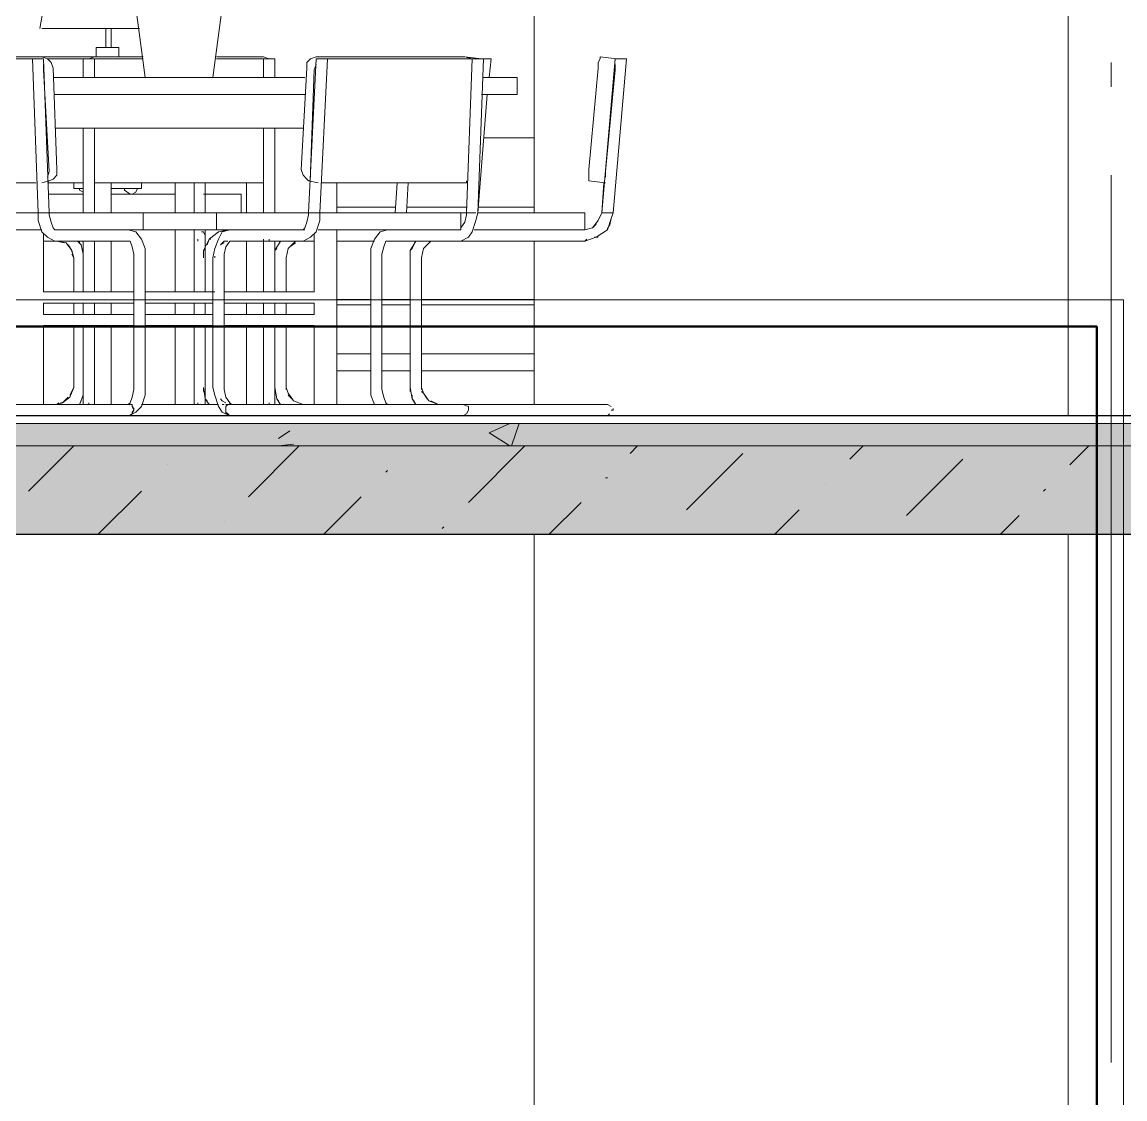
# Model space of a CAD drawing. Header units: millimetres. Extents: x -6983 to 114033, y -5968 to 36007.
# Drawn here: x 79024 to 81509, y 564 to 2989 of the extents above; entities that cross this region are included whole.
import ezdxf

# ---------------------------------------------------------------- set-up
doc = ezdxf.new("R2010")
doc.units = ezdxf.units.MM
doc.layers.add('PDF _Геометрия', color=7, linetype='Continuous')
doc.layers.add('PDF _Сплошная заливка', color=7, linetype='Continuous', true_color=0xffffff)

msp = doc.modelspace()

# ---------------------------------------------------------------- hatches: boundary and pattern name
at = {"layer": 'PDF _Сплошная заливка', "transparency": 33554559}
for points in [[(76880.3, 2085.1), (76880.3, 2034.3), (85880.3, 2034.3), (85880.3, 2085.1)], [(72380.3, 2034.3), (72380.3, 1835.4), (97179, 1835.4), (97179, 2034.3)]]:
    msp.add_hatch(color=256, dxfattribs=at).paths.add_polyline_path(points)

# ---------------------------------------------------------------- linework, layer by layer
at = {"layer": 'PDF _Геометрия', "lineweight": 18}
for points in [[(80178, 5526.8), (80178, 2559.3)], [(81380.3, 2102.1), (81380.3, 5526.8)], [(80178, 2495.8), (80178, 2127.5)], [(80178, 302.9), (80178, 1835.4), (77079.3, 1835.4)], [(85880.3, 1835.4), (81579.3, 1835.4), (81579.3, 302.9), (81380.3, 302.9), (81380.3, 1835.4)]]:
    msp.add_lwpolyline(points, dxfattribs=at)
at = {"layer": 'PDF _Геометрия', "color": 253, "lineweight": 9, "true_color": 0xababab}
for points in [[(79454.1, 2864.1), (79488, 3118.1), (79488, 3126.5), (79475.3, 3151.9), (79449.9, 3168.9), (79424.5, 3177.3), (79416, 3177.3), (79424.5, 3177.3)], [(79064.7, 2974.1), (79073.1, 3020.7), (79090.1, 3058.8), (79119.7, 3092.7), (79157.8, 3113.8), (79200.1, 3126.5), (79217.1, 3126.5), (79263.6, 3122.3), (79267.9, 3118.1), (79301.7, 2864.1), (79306, 2864.1)], [(79221.3, 2931.8), (79217.1, 2931.8), (79212.8, 2931.8), (79212.8, 2974.1), (79174.7, 2974.1), (79136.6, 2974.1), (79102.8, 2974.1), (79081.6, 2974.1), (79068.9, 2974.1), (79081.6, 2974.1), (79102.8, 2974.1), (79136.6, 2974.1), (79174.7, 2974.1), (79217.1, 2974.1), (79259.4, 2974.1), (79225.5, 2974.1), (79263.6, 2974.1), (79217.1, 2974.1), (79179, 2974.1), (79140.9, 2974.1), (79107, 2974.1), (79085.8, 2974.1), (79073.1, 2974.1), (79085.8, 2974.1), (79107, 2974.1), (79140.9, 2974.1), (79179, 2974.1), (79212.8, 2974.1)], [(79225.5, 2931.8), (79225.5, 2974.1)], [(79191.7, 2910.6), (79191.7, 2931.8), (79242.5, 2931.8), (79242.5, 2910.6)], [(79217.1, 2931.8), (79217.1, 2931.8)], [(79052, 2906.4), (79047.7, 2906.4), (79052, 2906.4), (79060.4, 2906.4), (79064.7, 2906.4), (79068.9, 2906.4), (79073.1, 2906.4), (79068.9, 2906.4), (79064.7, 2906.4), (79056.2, 2906.4), (79052, 2906.4), (78721.8, 2906.4), (78717.5, 2906.4), (78713.3, 2906.4), (78717.5, 2906.4)], [(79187.4, 2864.1), (79187.4, 2906.4), (79179, 2906.4), (79174.7, 2906.4), (79170.5, 2906.4), (79081.6, 2906.4), (79068.9, 2910.6), (78742.9, 2910.6), (78738.7, 2910.6)], [(79187.4, 2906.4), (79179, 2906.4), (79174.7, 2906.4), (79187.4, 2910.6), (79297.5, 2910.6), (79026.6, 2910.6)], [(79047.7, 2906.4), (79060.4, 2559.3), (79064.7, 2559.3)], [(79047.7, 2906.4), (79047.7, 2906.4)], [(79047.7, 2906.4), (79047.7, 2906.4)], [(79047.7, 2906.4), (79047.7, 2906.4)], [(79047.7, 2906.4), (79047.7, 2906.4)], [(79068.9, 2559.3), (79064.7, 2559.3), (79068.9, 2559.3), (79073.1, 2559.3), (79077.4, 2559.3), (79081.6, 2559.3), (79085.8, 2559.3), (79073.1, 2906.4)], [(79068.9, 2627), (79085.8, 2631.2), (79094.3, 2635.5), (79102.8, 2643.9), (79102.8, 2656.6), (79094.3, 2885.2), (79090.1, 2897.9), (79081.6, 2906.4)], [(79068.9, 2906.4), (79068.9, 2906.4)], [(79068.9, 2906.4), (79068.9, 2906.4)], [(79174.7, 2906.4), (79170.5, 2906.4), (79166.3, 2906.4), (79162, 2906.4), (79162, 2864.1)], [(79162, 2906.4), (79162, 2906.4)], [(79162, 2906.4), (79162, 2906.4)], [(79162, 2906.4), (79166.3, 2906.4), (79170.5, 2906.4)], [(79297.5, 2906.4), (79187.4, 2906.4), (79183.2, 2906.4)], [(79187.4, 2906.4), (79187.4, 2906.4)], [(79187.4, 2906.4), (79187.4, 2906.4)], [(79187.4, 2906.4), (79187.4, 2906.4)], [(79187.4, 2906.4), (79187.4, 2906.4)], [(79462.6, 2910.6), (79568.4, 2910.6), (79581.1, 2906.4), (79589.6, 2906.4), (79593.8, 2906.4)], [(79572.7, 2906.4), (79576.9, 2906.4), (79572.7, 2906.4), (79568.4, 2906.4), (79462.6, 2906.4)], [(79568.4, 2906.4), (79572.7, 2906.4), (79568.4, 2906.4), (79568.4, 2864.1)], [(79568.4, 2906.4), (79568.4, 2906.4)], [(79568.4, 2906.4), (79568.4, 2906.4)], [(79593.8, 2864.1), (79619.2, 2864.1), (79653.1, 2864.1), (79661.6, 2864.1), (79653.1, 2864.1), (79619.2, 2864.1), (79593.8, 2864.1), (79593.8, 2906.4), (79589.6, 2906.4), (79581.1, 2906.4), (79576.9, 2906.4), (79581.1, 2906.4)], [(79593.8, 2906.4), (79593.8, 2906.4)], [(79593.8, 2906.4), (79593.8, 2906.4)], [(79593.8, 2906.4), (79593.8, 2906.4)], [(79593.8, 2906.4), (79593.8, 2906.4)], [(79619.2, 2559.3), (79606.5, 2559.3), (79598.1, 2559.3), (79606.5, 2559.3), (79619.2, 2559.3), (79674.3, 2559.3), (79670, 2559.3), (79687, 2906.4), (79691.2, 2906.4), (79695.4, 2906.4), (79699.7, 2906.4), (79703.9, 2906.4), (79699.7, 2906.4), (79703.9, 2906.4), (80034.1, 2906.4), (80038.3, 2906.4), (80021.4, 2910.6), (80059.5, 2906.4), (80063.7, 2906.4), (80072.2, 2906.4), (80063.7, 2906.4), (80072.2, 2906.4), (80063.7, 2906.4), (80051, 2559.3), (80266.9, 2559.3), (80279.6, 2559.3), (80288.1, 2559.3), (80292.3, 2559.3)], [(79670, 2631.2), (79665.8, 2635.5), (79657.3, 2643.9), (79653.1, 2656.6), (79665.8, 2885.2), (79665.8, 2897.9), (79674.3, 2906.4), (79687, 2910.6), (80017.2, 2910.6), (80021.4, 2910.6)], [(79678.5, 2559.3), (79682.7, 2559.3), (79687, 2559.3), (79691.2, 2559.3), (79695.4, 2559.3), (79712.4, 2906.4), (79708.1, 2906.4), (79703.9, 2906.4), (79708.1, 2906.4), (79712.4, 2906.4)], [(79699.7, 2906.4), (79691.2, 2906.4), (79687, 2906.4)], [(79687, 2906.4), (79687, 2906.4)], [(79687, 2906.4), (79687, 2906.4)], [(79687, 2906.4), (79687, 2906.4)], [(79712.4, 2906.4), (79712.4, 2906.4)], [(79712.4, 2906.4), (79712.4, 2906.4)], [(79945.2, 2135.9), (79962.1, 2127.5), (79941, 2135.9), (79928.3, 2152.9), (79924, 2165.6), (79924, 2457.7), (79928.3, 2478.8), (79945.2, 2495.8), (79962.1, 2495.8), (80292.3, 2495.8), (80317.7, 2504.2), (80343.1, 2521.2), (80351.6, 2546.6), (80355.8, 2559.3), (80385.5, 2906.4), (80381.2, 2906.4), (80377, 2906.4), (80368.5, 2906.4), (80377, 2906.4), (80381.2, 2906.4), (80385.5, 2906.4), (80355.8, 2559.3), (80351.6, 2559.3)], [(80012.9, 2521.2), (80012.9, 2525.4), (80021.4, 2538.1), (80025.6, 2555), (80025.6, 2559.3), (80038.3, 2906.4), (80042.6, 2906.4), (80046.8, 2906.4), (80051, 2906.4), (80059.5, 2906.4)], [(80038.3, 2906.4), (80038.3, 2906.4)], [(80038.3, 2906.4), (80038.3, 2906.4)], [(80038.3, 2906.4), (80042.6, 2906.4)], [(80046.8, 2906.4), (80042.6, 2906.4)], [(80051, 2906.4), (80046.8, 2906.4)], [(80055.3, 2906.4), (80051, 2906.4)], [(80059.5, 2906.4), (80055.3, 2906.4)], [(80055.3, 2906.4), (80055.3, 2906.4)], [(80055.3, 2906.4), (80059.5, 2906.4)], [(80059.5, 2906.4), (80055.3, 2906.4)], [(80059.5, 2906.4), (80063.7, 2906.4)], [(80059.5, 2906.4), (80063.7, 2906.4)], [(80063.7, 2906.4), (80059.5, 2906.4)], [(80063.7, 2906.4), (80063.7, 2906.4)], [(80063.7, 2906.4), (80063.7, 2906.4)], [(80063.7, 2906.4), (80063.7, 2906.4)], [(80080.7, 2906.4), (80080.7, 2906.4)], [(80360.1, 2906.4), (80364.3, 2906.4), (80360.1, 2906.4), (80364.3, 2906.4), (80360.1, 2906.4), (80330.4, 2559.3), (80322, 2542.3), (80309.3, 2525.4), (80292.3, 2521.2)], [(80364.3, 2906.4), (80368.5, 2906.4), (80364.3, 2906.4), (80368.5, 2906.4), (80364.3, 2906.4), (80326.2, 2910.6), (80326.2, 2906.4), (80322, 2897.9), (80322, 2885.2), (80300.8, 2656.6)], [(80322, 2885.2), (80322, 2897.9), (80326.2, 2906.4), (80326.2, 2910.6)], [(80360.1, 2906.4), (80360.1, 2906.4)], [(80385.5, 2906.4), (80385.5, 2906.4)], [(79081.6, 2639.7), (79085.8, 2652.4), (79073.1, 2881), (79073.1, 2893.7)], [(79162, 2885.2), (79162, 2881)], [(79593.8, 2881), (79593.8, 2885.2)], [(79687, 2893.7), (79682.7, 2881), (79674.3, 2652.4), (79674.3, 2639.7)], [(80360.1, 2893.7), (80360.1, 2881), (80338.9, 2652.4), (80338.9, 2639.7)], [(79280.6, 2864.1), (79234, 2864.1), (79331.4, 2864.1), (79428.7, 2864.1), (79521.9, 2864.1), (79615, 2864.1), (79661.6, 2864.1), (79615, 2864.1), (79521.9, 2864.1), (79462.6, 2864.1)], [(79377.9, 2864.1), (79403.3, 2864.1)], [(79454.1, 2864.1), (79454.1, 2864.1)], [(80139.9, 2826), (80135.7, 2826), (80118.8, 2826), (80089.1, 2826), (80059.5, 2826), (80089.1, 2826), (80118.8, 2826), (80135.7, 2826), (80139.9, 2826), (80139.9, 2864.1), (80135.7, 2864.1), (80118.8, 2864.1), (80089.1, 2864.1), (80063.7, 2864.1), (80089.1, 2864.1), (80118.8, 2864.1), (80135.7, 2864.1), (80139.9, 2864.1)], [(79140.9, 2559.3), (79153.6, 2559.3), (79162, 2559.3), (79085.8, 2559.3), (79140.9, 2559.3), (79153.6, 2559.3), (79162, 2559.3), (79162, 2749.8), (79149.3, 2749.8)], [(79187.4, 2749.8), (79187.4, 2559.3), (79568.4, 2559.3), (79568.4, 2749.8)], [(79606.5, 2749.8), (79593.8, 2749.8), (79593.8, 2559.3), (79674.3, 2559.3), (79678.5, 2559.3), (79674.3, 2559.3), (79670, 2559.3)], [(80300.8, 2631.2), (80300.8, 2635.5), (80300.8, 2631.2), (80338.9, 2627)], [(78730.2, 2631.2), (78734.5, 2627), (79056.2, 2627)], [(79085.8, 2631.2), (79081.6, 2631.2)], [(79081.6, 2627), (79162, 2627)], [(79140.9, 2627), (79140.9, 2614.3), (79162, 2614.3), (79157.8, 2614.3), (79153.6, 2614.3), (79157.8, 2614.3)], [(79187.4, 2627), (79568.4, 2627)], [(79225.5, 2627), (79407.6, 2627)], [(79293.3, 2627), (79293.3, 2614.3), (79225.5, 2614.3)], [(79272.1, 2601.6), (79267.9, 2601.6), (79272.1, 2601.6), (79267.9, 2601.6), (79255.2, 2610.1), (79255.2, 2614.3), (79259.4, 2614.3), (79255.2, 2614.3), (79259.4, 2614.3), (79255.2, 2614.3), (79255.2, 2610.1), (79267.9, 2601.6)], [(79280.6, 2614.3), (79267.9, 2614.3), (79259.4, 2614.3)], [(79411.8, 2627), (79411.8, 2559.3)], [(79437.2, 2627), (79437.2, 2559.3), (79445.7, 2559.3), (79458.4, 2559.3), (79530.3, 2559.3)], [(79674.3, 2631.2), (79670, 2631.2), (79691.2, 2627)], [(79699.7, 2627), (80025.6, 2627), (80025.6, 2631.2)], [(80334.7, 2627), (80330.4, 2559.3)], [(79085.8, 2601.6), (79162, 2601.6)], [(79225.5, 2601.6), (79369.5, 2601.6)], [(79267.9, 2601.6), (79267.9, 2601.6)], [(79267.9, 2601.6), (79267.9, 2601.6)], [(79267.9, 2601.6), (79267.9, 2601.6)], [(79517.6, 2559.3), (79517.6, 2601.6), (79513.4, 2601.6), (79504.9, 2601.6), (79488, 2601.6), (79466.8, 2601.6), (79433, 2601.6)], [(79466.8, 2601.6), (79488, 2601.6), (79504.9, 2601.6), (79513.4, 2601.6), (79517.6, 2601.6)], [(78755.6, 2559.3), (79060.4, 2559.3), (79060.4, 2542.3), (79068.9, 2516.9), (79081.6, 2504.2), (79098.5, 2495.8), (79263.6, 2495.8), (79267.9, 2495.8), (79272.1, 2483.1), (79276.3, 2466.1), (79276.3, 2457.7), (79276.3, 2165.6), (79276.3, 2161.3), (79272.1, 2144.4), (79267.9, 2131.7), (79263.6, 2127.5), (79098.5, 2127.5), (79081.6, 2127.5), (79056.2, 2127.5), (79030.8, 2127.5), (78764.1, 2127.5)], [(78764.1, 2102.1), (79030.8, 2102.1), (79052, 2102.1), (79077.4, 2102.1), (79098.5, 2102.1), (79263.6, 2102.1), (79280.6, 2110.5), (79293.3, 2123.2), (79301.7, 2148.6), (79301.7, 2165.6), (79301.7, 2457.7), (79301.7, 2478.8), (79293.3, 2500), (79280.6, 2516.9), (79263.6, 2521.2), (79098.5, 2521.2), (79094.3, 2525.4), (79090.1, 2538.1), (79085.8, 2555), (79085.8, 2559.3), (79098.5, 2559.3), (79111.2, 2559.3), (79123.9, 2559.3), (79293.3, 2559.3), (79297.5, 2559.3), (79297.5, 2521.2), (79293.3, 2521.2), (79123.9, 2521.2), (79111.2, 2521.2), (79102.8, 2521.2)], [(79060.4, 2559.3), (79060.4, 2559.3)], [(79085.8, 2559.3), (79081.6, 2559.3), (79077.4, 2559.3)], [(79077.4, 2559.3), (79077.4, 2559.3)], [(79081.6, 2559.3), (79081.6, 2559.3)], [(79085.8, 2559.3), (79085.8, 2559.3)], [(79085.8, 2559.3), (79085.8, 2559.3)], [(79085.8, 2559.3), (79085.8, 2559.3)], [(79162, 2559.3), (79162, 2559.3)], [(79162, 2559.3), (79162, 2559.3)], [(79187.4, 2559.3), (79187.4, 2559.3)], [(79187.4, 2559.3), (79187.4, 2559.3)], [(79225.5, 2559.3), (79407.6, 2559.3)], [(79297.5, 2559.3), (79293.3, 2559.3), (79284.8, 2559.3)], [(79411.8, 2559.3), (79411.8, 2559.3)], [(79411.8, 2559.3), (79411.8, 2559.3)], [(79458.4, 2559.3), (79445.7, 2559.3), (79437.2, 2559.3), (79433, 2559.3)], [(79437.2, 2559.3), (79437.2, 2559.3)], [(79462.6, 2559.3), (79636.2, 2559.3), (79644.6, 2559.3), (79657.3, 2559.3), (79670, 2559.3), (79670, 2555), (79665.8, 2538.1), (79661.6, 2525.4), (79657.3, 2521.2), (79492.2, 2521.2), (79475.3, 2516.9), (79466.8, 2500), (79458.4, 2478.8), (79454.1, 2457.7), (79454.1, 2165.6), (79458.4, 2148.6), (79466.8, 2123.2), (79475.3, 2110.5), (79492.2, 2102.1), (79488, 2106.3), (79483.8, 2110.5), (79483.8, 2114.8), (79483.8, 2123.2), (79488, 2127.5)], [(79475.3, 2559.3), (79462.6, 2559.3), (79462.6, 2521.2), (79636.2, 2521.2), (79644.6, 2521.2), (79657.3, 2521.2), (79661.6, 2521.2)], [(79462.6, 2559.3), (79462.6, 2559.3)], [(79496.5, 2127.5), (79492.2, 2127.5), (79492.2, 2131.7), (79496.5, 2127.5), (79492.2, 2131.7), (79483.8, 2144.4), (79479.5, 2161.3), (79479.5, 2165.6), (79479.5, 2457.7), (79479.5, 2466.1), (79483.8, 2483.1), (79492.2, 2495.8), (79657.3, 2495.8), (79674.3, 2504.2), (79687, 2516.9), (79695.4, 2542.3), (79695.4, 2559.3), (80000.2, 2559.3), (80008.7, 2559.3)], [(79568.4, 2559.3), (79568.4, 2559.3)], [(79568.4, 2559.3), (79568.4, 2559.3)], [(79593.8, 2559.3), (79593.8, 2559.3)], [(79593.8, 2559.3), (79593.8, 2559.3)], [(79670, 2559.3), (79670, 2559.3)], [(79670, 2559.3), (79670, 2559.3)], [(79674.3, 2559.3), (79674.3, 2559.3)], [(79687, 2559.3), (79682.7, 2559.3)], [(79695.4, 2559.3), (79691.2, 2559.3)], [(79695.4, 2559.3), (79695.4, 2559.3)], [(79695.4, 2559.3), (79695.4, 2559.3)], [(79864.8, 2572), (79733.5, 2572)], [(79801.3, 2559.3), (79814, 2559.3), (79822.4, 2559.3), (79826.7, 2559.3), (79822.4, 2559.3), (79814, 2559.3), (79801.3, 2559.3), (79733.5, 2559.3), (79962.1, 2559.3), (79974.8, 2559.3), (79983.3, 2559.3), (79987.5, 2559.3), (79983.3, 2559.3), (79974.8, 2559.3), (79962.1, 2559.3)], [(79818.2, 2127.5), (79733.5, 2127.5), (79818.2, 2127.5), (79733.5, 2127.5), (79818.2, 2127.5), (79809.7, 2148.6), (79809.7, 2165.6), (79809.7, 2457.7), (79809.7, 2478.8), (79818.2, 2500), (79830.9, 2516.9), (79847.8, 2521.2), (80012.9, 2521.2), (80012.9, 2559.3), (80008.7, 2559.3), (80012.9, 2559.3)], [(79839.4, 2559.3), (79830.9, 2559.3), (79818.2, 2559.3), (79805.5, 2559.3)], [(80004.5, 2127.5), (79962.1, 2127.5), (80004.5, 2127.5), (79847.8, 2127.5), (79843.6, 2131.7), (79839.4, 2144.4), (79835.1, 2161.3), (79835.1, 2165.6), (79835.1, 2457.7), (79835.1, 2466.1), (79839.4, 2483.1), (79843.6, 2495.8), (79847.8, 2495.8), (80012.9, 2495.8), (80029.9, 2504.2), (80038.3, 2516.9), (80046.8, 2542.3), (80051, 2559.3)], [(79877.5, 2559.3), (79873.2, 2559.3), (79869, 2559.3), (79864.8, 2559.3)], [(79869, 2559.3), (79869, 2559.3)], [(80025.6, 2572), (79890.2, 2572)], [(79924, 2559.3), (79911.3, 2559.3), (79902.9, 2559.3), (79898.6, 2559.3), (79902.9, 2559.3), (79911.3, 2559.3), (79924, 2559.3), (80025.6, 2559.3)], [(80042.6, 2559.3), (80046.8, 2559.3), (80042.6, 2559.3), (80038.3, 2559.3), (80034.1, 2559.3), (80029.9, 2559.3), (80025.6, 2559.3), (80034.1, 2559.3)], [(80025.6, 2559.3), (80025.6, 2559.3)], [(80025.6, 2559.3), (80025.6, 2559.3)], [(80025.6, 2559.3), (80025.6, 2559.3)], [(80025.6, 2559.3), (80025.6, 2559.3)], [(80025.6, 2559.3), (80025.6, 2559.3)], [(80034.1, 2559.3), (80034.1, 2559.3)], [(80317.7, 2533.9), (80309.3, 2525.4), (80292.3, 2521.2), (80042.6, 2521.2), (80266.9, 2521.2), (80279.6, 2521.2), (80288.1, 2521.2), (80292.3, 2521.2), (80292.3, 2559.3), (80288.1, 2559.3), (80279.6, 2559.3), (80266.9, 2559.3)], [(80046.8, 2559.3), (80046.8, 2559.3)], [(80178, 2572), (80051, 2572)], [(80051, 2559.3), (80051, 2559.3)], [(80347.4, 2529.6), (80351.6, 2546.6), (80355.8, 2559.3), (80351.6, 2559.3), (80355.8, 2559.3), (80351.6, 2559.3), (80347.4, 2559.3), (80343.1, 2559.3), (80338.9, 2559.3), (80334.7, 2559.3), (80338.9, 2559.3), (80334.7, 2559.3), (80330.4, 2559.3), (80322, 2542.3)], [(80330.4, 2559.3), (80330.4, 2559.3)], [(80330.4, 2559.3), (80330.4, 2559.3)], [(80330.4, 2559.3), (80330.4, 2559.3)], [(80330.4, 2559.3), (80330.4, 2559.3)], [(80355.8, 2559.3), (80355.8, 2559.3)], [(79068.9, 2521.2), (78755.6, 2521.2), (78747.2, 2521.2), (78912.3, 2521.2), (78929.2, 2516.9), (78941.9, 2500), (78946.1, 2478.8), (78950.4, 2457.7), (78950.4, 2165.6), (78946.1, 2148.6), (78941.9, 2127.5)], [(79458.4, 2521.2), (79445.7, 2521.2), (79437.2, 2521.2), (79433, 2521.2), (79437.2, 2521.2), (79445.7, 2521.2), (79458.4, 2521.2), (79462.6, 2521.2), (79492.2, 2521.2), (79462.6, 2521.2), (79263.6, 2521.2), (79407.6, 2521.2)], [(79284.8, 2521.2), (79293.3, 2521.2), (79297.5, 2521.2)], [(79411.8, 2521.2), (79411.8, 2516.9), (79411.8, 2508.5), (79411.8, 2500), (79411.8, 2483.1), (79411.8, 2457.7), (79411.8, 2381.5)], [(79437.2, 2381.5), (79437.2, 2457.7), (79437.2, 2461.9), (79437.2, 2487.3), (79437.2, 2504.2), (79437.2, 2508.5), (79433, 2516.9), (79428.7, 2516.9)], [(79433, 2521.2), (79433, 2521.2)], [(79433, 2521.2), (79433, 2521.2)], [(79437.2, 2478.8), (79433, 2474.6), (79433, 2457.7), (79433, 2474.6), (79445.7, 2500), (79466.8, 2516.9)], [(79437.2, 2508.5), (79437.2, 2516.9), (79437.2, 2521.2)], [(79488, 2521.2), (79466.8, 2516.9), (79462.6, 2512.7)], [(79462.6, 2521.2), (79462.6, 2521.2)], [(79462.6, 2521.2), (79475.3, 2521.2)], [(79479.5, 2521.2), (79479.5, 2521.2)], [(79479.5, 2521.2), (79479.5, 2521.2)], [(80008.7, 2521.2), (80000.2, 2521.2), (79691.2, 2521.2)], [(79733.5, 2305.3), (79733.5, 2127.5), (79733.5, 2521.2), (79733.5, 2381.5)], [(79805.5, 2521.2), (79818.2, 2521.2), (79830.9, 2521.2), (79839.4, 2521.2)], [(80330.4, 2512.7), (80343.1, 2521.2), (80343.1, 2525.4)], [(79119.7, 2491.5), (79102.8, 2495.8), (79073.1, 2495.8), (79102.8, 2495.8), (79123.9, 2491.5), (79136.6, 2474.6), (79136.6, 2470.4)], [(79128.2, 2487.3), (79136.6, 2474.6), (79140.9, 2457.7), (79140.9, 2381.5), (79140.9, 2457.7), (79136.6, 2466.1)], [(79162, 2466.1), (79157.8, 2487.3), (79149.3, 2495.8)], [(79153.6, 2491.5), (79153.6, 2495.8)], [(79162, 2495.8), (79162, 2483.1), (79162, 2457.7), (79162, 2381.5)], [(79174.7, 2495.8), (79174.7, 2495.8)], [(79174.7, 2495.8), (79174.7, 2495.8)], [(79187.4, 2381.5), (79187.4, 2457.7), (79187.4, 2461.9), (79187.4, 2487.3), (79187.4, 2495.8)], [(79411.8, 2508.5), (79411.8, 2508.5)], [(79411.8, 2508.5), (79411.8, 2508.5)], [(79449.9, 2500), (79445.7, 2500), (79441.4, 2487.3)], [(79488, 2495.8), (79479.5, 2495.8), (79471.1, 2487.3), (79479.5, 2491.5)], [(79492.2, 2495.8), (79492.2, 2495.8)], [(79568.4, 2500), (79568.4, 2483.1), (79568.4, 2457.7), (79568.4, 2381.5)], [(79598.1, 2478.8), (79593.8, 2474.6), (79606.5, 2495.8), (79602.3, 2487.3)], [(79593.8, 2381.5), (79593.8, 2457.7), (79593.8, 2461.9), (79593.8, 2487.3), (79593.8, 2495.8)], [(79648.9, 2495.8), (79657.3, 2495.8), (79682.7, 2495.8), (79657.3, 2495.8), (79640.4, 2495.8), (79623.5, 2478.8)], [(79627.7, 2483.1), (79640.4, 2491.5)], [(79932.5, 2483.1), (79945.2, 2495.8), (79949.4, 2495.8)], [(79953.7, 2495.8), (79962.1, 2495.8), (80292.3, 2495.8), (80296.6, 2500)], [(80313.5, 2504.2), (80317.7, 2504.2), (80322, 2504.2)], [(79162, 2470.4), (79162, 2474.6)], [(79924, 2161.3), (79924, 2165.6), (79924, 2457.7), (79928.3, 2478.8)], [(79902.9, 2148.6), (79902.9, 2140.2), (79907.1, 2135.9), (79911.3, 2127.5), (79902.9, 2140.2), (79898.6, 2165.6), (79898.6, 2457.7), (79898.6, 2165.6), (79898.6, 2157.1)], [(79809.7, 2364.5), (79733.5, 2364.5)], [(79898.6, 2364.5), (79835.1, 2364.5)], [(80178, 2364.5), (79924, 2364.5)], [(79276.3, 2356.1), (79073.1, 2356.1)], [(79073.1, 2356.1), (79276.3, 2356.1)], [(79162, 2356.1), (79162, 2330.7)], [(79187.4, 2330.7), (79187.4, 2356.1)], [(79276.3, 2356.1), (79225.5, 2356.1)], [(79225.5, 2356.1), (79276.3, 2356.1)], [(79411.8, 2356.1), (79411.8, 2330.7)], [(79437.2, 2330.7), (79437.2, 2356.1)], [(79568.4, 2356.1), (79568.4, 2330.7)], [(79593.8, 2330.7), (79593.8, 2356.1)], [(79733.5, 2356.1), (79733.5, 2330.7)], [(79733.5, 2351.8), (79809.7, 2351.8)], [(79835.1, 2351.8), (79898.6, 2351.8)], [(79924, 2351.8), (80178, 2351.8)], [(79276.3, 2330.7), (79073.1, 2330.7)], [(79073.1, 2330.7), (79276.3, 2330.7)], [(79073.1, 2305.3), (79073.1, 2127.5), (79073.1, 2305.3), (79140.9, 2305.3), (79140.9, 2165.6), (79132.4, 2148.6)], [(79276.3, 2305.3), (79073.1, 2305.3)], [(79073.1, 2305.3), (79276.3, 2305.3)], [(79102.8, 2305.3), (79140.9, 2305.3), (79140.9, 2165.6), (79132.4, 2144.4), (79115.5, 2131.7), (79102.8, 2127.5), (79107, 2131.7)], [(79162, 2127.5), (79162, 2140.2), (79162, 2165.6), (79162, 2305.3)], [(79187.4, 2305.3), (79187.4, 2165.6), (79187.4, 2144.4), (79187.4, 2127.5)], [(79466.8, 2127.5), (79293.3, 2127.5), (79369.5, 2127.5), (79369.5, 2305.3), (79369.5, 2127.5), (79373.7, 2127.5), (79399.1, 2127.5), (79416, 2127.5), (79420.3, 2127.5), (79420.3, 2131.7), (79420.3, 2127.5)], [(79411.8, 2127.5), (79411.8, 2140.2), (79411.8, 2165.6), (79411.8, 2305.3)], [(79437.2, 2305.3), (79437.2, 2165.6), (79437.2, 2144.4), (79437.2, 2127.5)], [(79568.4, 2127.5), (79568.4, 2140.2), (79568.4, 2165.6), (79568.4, 2305.3)], [(79593.8, 2305.3), (79593.8, 2165.6), (79593.8, 2144.4), (79593.8, 2127.5)], [(79619.2, 2161.3), (79619.2, 2165.6), (79619.2, 2305.3), (79619.2, 2165.6), (79623.5, 2152.9), (79636.2, 2135.9)], [(79809.7, 2203.7), (79733.5, 2203.7)], [(79898.6, 2203.7), (79835.1, 2203.7)], [(80178, 2203.7), (79924, 2203.7)], [(79162, 2165.6), (79162, 2165.6)], [(79411.8, 2165.6), (79411.8, 2165.6)], [(79441.4, 2135.9), (79437.2, 2140.2), (79433, 2165.6), (79433, 2157.1)], [(79568.4, 2165.6), (79568.4, 2165.6)], [(79602.3, 2135.9), (79598.1, 2140.2), (79593.8, 2165.6), (79593.8, 2157.1)], [(79128.2, 2144.4), (79115.5, 2131.7), (79111.2, 2131.7)], [(79157.8, 2135.9), (79153.6, 2127.5), (79162, 2148.6), (79162, 2144.4)], [(79437.2, 2140.2), (79445.7, 2127.5)], [(79475.3, 2135.9), (79471.1, 2140.2)], [(79598.1, 2140.2), (79606.5, 2127.5), (79581.1, 2127.5), (79576.9, 2127.5), (79560, 2127.5), (79534.6, 2127.5), (79530.3, 2127.5), (79496.5, 2127.5), (79530.3, 2127.5), (79492.2, 2127.5), (79483.8, 2127.5)], [(79631.9, 2140.2), (79623.5, 2148.6)], [(79936.7, 2140.2), (79928.3, 2152.9), (79924, 2157.1)], [(79030.8, 2127.5), (79030.8, 2127.5)], [(79102.8, 2127.5), (79073.1, 2127.5)], [(79166.3, 2127.5), (79149.3, 2127.5)], [(79225.5, 2127.5), (79263.6, 2127.5), (79225.5, 2127.5), (79200.1, 2127.5), (79183.2, 2127.5), (79174.7, 2127.5), (79170.5, 2127.5)], [(79174.7, 2127.5), (79174.7, 2127.5)], [(79259.4, 2102.1), (79263.6, 2102.1), (79267.9, 2102.1), (79272.1, 2106.3), (79276.3, 2114.8), (79276.3, 2119), (79272.1, 2123.2), (79272.1, 2127.5), (79267.9, 2127.5), (79263.6, 2127.5), (79259.4, 2127.5)], [(79272.1, 2123.2), (79276.3, 2114.8), (79272.1, 2110.5), (79272.1, 2106.3)], [(79479.5, 2127.5), (79475.3, 2127.5)], [(80305, 2127.5), (80292.3, 2127.5), (80012.9, 2127.5), (79996, 2127.5), (79991.8, 2127.5), (79729.3, 2127.5), (79703.9, 2127.5), (79678.5, 2127.5), (79661.6, 2127.5), (79657.3, 2127.5), (79492.2, 2127.5), (79488, 2127.5), (79483.8, 2123.2), (79483.8, 2119), (79483.8, 2114.8), (79483.8, 2106.3), (79488, 2106.3)], [(79492.2, 2127.5), (79492.2, 2127.5)], [(79496.5, 2127.5), (79496.5, 2127.5)], [(79496.5, 2127.5), (79496.5, 2127.5)], [(79496.5, 2127.5), (79496.5, 2127.5)], [(79496.5, 2127.5), (79496.5, 2127.5)], [(79581.1, 2127.5), (79581.1, 2127.5)], [(79606.5, 2127.5), (79581.1, 2127.5)], [(79657.3, 2127.5), (79657.3, 2127.5)], [(79657.3, 2127.5), (79657.3, 2127.5)], [(79657.3, 2127.5), (79657.3, 2127.5)], [(79657.3, 2127.5), (79657.3, 2127.5)], [(79843.6, 2127.5), (79847.8, 2127.5)], [(79877.5, 2127.5), (79873.2, 2127.5), (79852.1, 2127.5), (79847.8, 2127.5), (79852.1, 2127.5), (79869, 2127.5)], [(79847.8, 2127.5), (79847.8, 2127.5)], [(80038.3, 2127.5), (80029.9, 2127.5), (80012.9, 2127.5), (80029.9, 2127.5)], [(80012.9, 2127.5), (80012.9, 2127.5)], [(80017.2, 2127.5), (80012.9, 2127.5), (80017.2, 2127.5), (80029.9, 2123.2), (80029.9, 2114.8), (80025.6, 2106.3), (80017.2, 2102.1), (80012.9, 2102.1), (80292.3, 2102.1), (80317.7, 2102.1), (80334.7, 2102.1), (80343.1, 2102.1)], [(80012.9, 2127.5), (80292.3, 2127.5), (80296.6, 2127.5), (80317.7, 2127.5), (80334.7, 2127.5), (80343.1, 2127.5), (80351.6, 2123.2)], [(80017.2, 2127.5), (80017.2, 2127.5)], [(80343.1, 2127.5), (80334.7, 2127.5), (80317.7, 2127.5)], [(80343.1, 2127.5), (80343.1, 2127.5)], [(80355.8, 2119), (80355.8, 2114.8), (80351.6, 2114.8)], [(79043.5, 2102.1), (79022.3, 2102.1)], [(79056.2, 2102.1), (79073.1, 2102.1), (79174.7, 2102.1)], [(79102.8, 2102.1), (79102.8, 2102.1)], [(79102.8, 2102.1), (79102.8, 2102.1)], [(79102.8, 2102.1), (79102.8, 2102.1)], [(79102.8, 2102.1), (79102.8, 2102.1)], [(79102.8, 2102.1), (79102.8, 2102.1)], [(79102.8, 2102.1), (79102.8, 2102.1)], [(79200.1, 2102.1), (79221.3, 2102.1), (79225.5, 2102.1), (79369.5, 2102.1), (79394.9, 2102.1), (79416, 2102.1), (79420.3, 2102.1)], [(79530.3, 2102.1), (79496.5, 2102.1), (79530.3, 2102.1), (79555.7, 2102.1), (79572.7, 2102.1), (79581.1, 2102.1), (79530.3, 2102.1), (79225.5, 2102.1), (79212.8, 2102.1)], [(79479.5, 2102.1), (79475.3, 2102.1), (79466.8, 2102.1), (79449.9, 2102.1), (79433, 2102.1), (79420.3, 2102.1), (79369.5, 2102.1)], [(79496.5, 2102.1), (79492.2, 2102.1), (79657.3, 2102.1), (79678.5, 2102.1), (79699.7, 2102.1)], [(79492.2, 2102.1), (79492.2, 2102.1)], [(79496.5, 2102.1), (79496.5, 2102.1)], [(79496.5, 2102.1), (79496.5, 2102.1)], [(79496.5, 2102.1), (79496.5, 2102.1)], [(79496.5, 2102.1), (79496.5, 2102.1)], [(79581.1, 2102.1), (79581.1, 2102.1)], [(79581.1, 2102.1), (79581.1, 2102.1)], [(79657.3, 2102.1), (79657.3, 2102.1)], [(79657.3, 2102.1), (79657.3, 2102.1)], [(79657.3, 2102.1), (79657.3, 2102.1)], [(79657.3, 2102.1), (79657.3, 2102.1)], [(79733.5, 2102.1), (79682.7, 2102.1)], [(79703.9, 2102.1), (79725.1, 2102.1), (79729.3, 2102.1), (79991.8, 2102.1), (80008.7, 2102.1), (80017.2, 2102.1)], [(79843.6, 2102.1), (79847.8, 2102.1), (80004.5, 2102.1), (79962.1, 2102.1), (80004.5, 2102.1)], [(79847.8, 2102.1), (79847.8, 2102.1)], [(79962.1, 2102.1), (79962.1, 2102.1)], [(79962.1, 2102.1), (79962.1, 2102.1)], [(79962.1, 2102.1), (79962.1, 2102.1)], [(79962.1, 2102.1), (79962.1, 2102.1)], [(80012.9, 2102.1), (80012.9, 2102.1)], [(80305, 2102.1), (80296.6, 2102.1), (80292.3, 2102.1), (80012.9, 2102.1)], [(80347.4, 2106.3), (80343.1, 2102.1), (80334.7, 2102.1), (80317.7, 2102.1)]]:
    msp.add_lwpolyline(points, dxfattribs=at)
for points in [[(79259.4, 2974.1), (79289, 2974.1)], [(79263.6, 2974.1), (79289, 2974.1)], [(80059.5, 2906.4), (80055.3, 2906.4)], [(80059.5, 2906.4), (80063.7, 2906.4)], [(80080.7, 2906.4), (80076.4, 2864.1), (80080.7, 2906.4), (80076.4, 2906.4), (80072.2, 2906.4), (80076.4, 2906.4)], [(80080.7, 2906.4), (80076.4, 2906.4), (80072.2, 2906.4), (80076.4, 2906.4)], [(80385.5, 2906.4), (80381.2, 2906.4), (80377, 2906.4), (80368.5, 2906.4), (80377, 2906.4), (80381.2, 2906.4)], [(79094.3, 2864.1), (79128.2, 2864.1), (79162, 2864.1), (79128.2, 2864.1)], [(79234, 2864.1), (79145.1, 2864.1), (79094.3, 2864.1), (79145.1, 2864.1)], [(79593.8, 2864.1), (79627.7, 2864.1), (79661.6, 2864.1), (79627.7, 2864.1)], [(79098.5, 2826), (79661.6, 2826), (79615, 2826), (79521.9, 2826), (79428.7, 2826), (79331.4, 2826), (79234, 2826), (79145.1, 2826)], [(80072.2, 2826), (80051, 2559.3)], [(79098.5, 2749.8), (79657.3, 2749.8)], [(80063.7, 2728.6), (80178, 2728.6)], [(80300.8, 2656.6), (80300.8, 2643.9), (80300.8, 2635.5), (80300.8, 2643.9)], [(79153.6, 2614.3), (79153.6, 2610.1), (79162, 2605.8), (79153.6, 2610.1), (79153.6, 2614.3), (79157.8, 2614.3)], [(79225.5, 2627), (79225.5, 2559.3)], [(79272.1, 2601.6), (79280.6, 2605.8), (79284.8, 2614.3), (79280.6, 2614.3), (79284.8, 2614.3), (79280.6, 2605.8)], [(79280.6, 2614.3), (79284.8, 2614.3)], [(79369.5, 2627), (79369.5, 2559.3)], [(79530.3, 2627), (79530.3, 2559.3)], [(79733.5, 2559.3), (79733.5, 2627)], [(79864.8, 2559.3), (79869, 2627)], [(79894.4, 2627), (79890.2, 2559.3)], [(80334.7, 2559.3), (80338.9, 2559.3)], [(79073.1, 2381.5), (79073.1, 2512.7)], [(79369.5, 2521.2), (79369.5, 2381.5)], [(79657.3, 2521.2), (79661.6, 2521.2)], [(79682.7, 2381.5), (79682.7, 2512.7)], [(79733.5, 2521.2), (79847.8, 2521.2)], [(79225.5, 2495.8), (79225.5, 2381.5)], [(79420.3, 2495.8), (79420.3, 2500)], [(79530.3, 2495.8), (79496.5, 2495.8), (79492.2, 2495.8), (79496.5, 2495.8)], [(79530.3, 2495.8), (79530.3, 2381.5)], [(79581.1, 2495.8), (79581.1, 2500)], [(79606.5, 2495.8), (79581.1, 2495.8)], [(79682.7, 2495.8), (79653.1, 2495.8)], [(79818.2, 2495.8), (79733.5, 2495.8)], [(79818.2, 2495.8), (79733.5, 2495.8)], [(79911.3, 2495.8), (79847.8, 2495.8)], [(79898.6, 2457.7), (79898.6, 2474.6), (79902.9, 2478.8), (79911.3, 2495.8), (79898.6, 2474.6)], [(79987.5, 2495.8), (79957.9, 2495.8)], [(79458.4, 2461.9), (79458.4, 2457.7)], [(79593.8, 2457.7), (79593.8, 2474.6)], [(79623.5, 2478.8), (79619.2, 2457.7), (79619.2, 2381.5), (79619.2, 2457.7)], [(79276.3, 2381.5), (79073.1, 2381.5)], [(79140.9, 2381.5), (79102.8, 2381.5)], [(79276.3, 2381.5), (79225.5, 2381.5)], [(79458.4, 2381.5), (79301.7, 2381.5)], [(79369.5, 2381.5), (79301.7, 2381.5)], [(79458.4, 2381.5), (79301.7, 2381.5)], [(79530.3, 2381.5), (79479.5, 2381.5)], [(79682.7, 2381.5), (79479.5, 2381.5)], [(79140.9, 2356.1), (79073.1, 2356.1)], [(79073.1, 2330.7), (79073.1, 2356.1)], [(79140.9, 2330.7), (79140.9, 2356.1)], [(79225.5, 2356.1), (79225.5, 2330.7)], [(79276.3, 2356.1), (79225.5, 2356.1)], [(79454.1, 2356.1), (79301.7, 2356.1)], [(79369.5, 2356.1), (79301.7, 2356.1)], [(79454.1, 2356.1), (79301.7, 2356.1)], [(79369.5, 2356.1), (79369.5, 2330.7)], [(79530.3, 2356.1), (79479.5, 2356.1)], [(79682.7, 2356.1), (79479.5, 2356.1)], [(79530.3, 2356.1), (79530.3, 2330.7)], [(79619.2, 2356.1), (79619.2, 2330.7)], [(79682.7, 2330.7), (79682.7, 2356.1)], [(79140.9, 2330.7), (79073.1, 2330.7)], [(79276.3, 2330.7), (79225.5, 2330.7)], [(79276.3, 2330.7), (79225.5, 2330.7)], [(79454.1, 2330.7), (79301.7, 2330.7)], [(79369.5, 2330.7), (79301.7, 2330.7)], [(79454.1, 2330.7), (79301.7, 2330.7)], [(79530.3, 2330.7), (79479.5, 2330.7)], [(79682.7, 2330.7), (79479.5, 2330.7)], [(79225.5, 2305.3), (79225.5, 2127.5)], [(79276.3, 2305.3), (79225.5, 2305.3)], [(79454.1, 2305.3), (79301.7, 2305.3)], [(79369.5, 2305.3), (79301.7, 2305.3)], [(79454.1, 2305.3), (79301.7, 2305.3)], [(79530.3, 2305.3), (79479.5, 2305.3)], [(79682.7, 2305.3), (79479.5, 2305.3)], [(79530.3, 2305.3), (79530.3, 2127.5)], [(79682.7, 2127.5), (79682.7, 2305.3)], [(79809.7, 2241.8), (79733.5, 2241.8)], [(79898.6, 2241.8), (79835.1, 2241.8)], [(80178, 2241.8), (79924, 2241.8)], [(79073.1, 2127.5), (79102.8, 2127.5)], [(79174.7, 2131.7), (79174.7, 2127.5)], [(79475.3, 2135.9), (79483.8, 2131.7)], [(79581.1, 2127.5), (79581.1, 2131.7)], [(79636.2, 2135.9), (79657.3, 2127.5)], [(79653.1, 2127.5), (79665.8, 2127.5)], [(79657.3, 2127.5), (79665.8, 2127.5)], [(79678.5, 2127.5), (79682.7, 2127.5)], [(79678.5, 2127.5), (79682.7, 2127.5)], [(79847.8, 2127.5), (79911.3, 2127.5)], [(79957.9, 2127.5), (79987.5, 2127.5), (80004.5, 2127.5), (79991.8, 2127.5), (79987.5, 2127.5)], [(79102.8, 2102.1), (79073.1, 2102.1)], [(79200.1, 2102.1), (79174.7, 2102.1), (79183.2, 2102.1)], [(79665.8, 2102.1), (79581.1, 2102.1)], [(79657.3, 2102.1), (79653.1, 2102.1)], [(79665.8, 2102.1), (79657.3, 2102.1)], [(79682.7, 2102.1), (79678.5, 2102.1)], [(79682.7, 2102.1), (79678.5, 2102.1)], [(79987.5, 2102.1), (79733.5, 2102.1), (79987.5, 2102.1), (80004.5, 2102.1), (79991.8, 2102.1)], [(79826.7, 2102.1), (79733.5, 2102.1), (79826.7, 2102.1), (79852.1, 2102.1), (79869, 2102.1), (79877.5, 2102.1), (79873.2, 2102.1), (79852.1, 2102.1), (79830.9, 2102.1)], [(79962.1, 2102.1), (79957.9, 2102.1)], [(80012.9, 2102.1), (80029.9, 2102.1), (80038.3, 2102.1), (80029.9, 2102.1)]]:
    msp.add_lwpolyline(points, close=True, dxfattribs=at)
at = {"layer": 'PDF _Геометрия', "lineweight": 20}
for points in [[(81477.7, 2842.9), (81477.7, 2897.9)], [(81477.7, 645.8), (81477.7, 2643.9)]]:
    msp.add_lwpolyline(points, dxfattribs=at)
at = {"layer": 'PDF _Геометрия', "lineweight": 9}
for points in [[(74321.5, 2363.6), (81505.5, 2363.6), (81505.5, -2716.3), (74321.5, -2716.3)], [(85880.3, 2085.1), (76880.3, 2085.1), (76880.3, 2034.3), (85880.3, 2034.3), (76880.3, 2034.3), (76778.7, 2034.3), (76778.7, 2102.1)], [(79602.3, 2051.3), (79627.7, 2068.2)], [(80123, 2034.3), (80076.4, 2064), (80123, 2085.1)], [(80127.2, 2034.3), (80144.2, 2085.1)], [(79602.3, 2034.3), (79636.2, 2038.6)], [(79039.3, 1932.7), (79140.9, 2034.3)], [(79534.6, 1920), (79648.9, 2034.3)], [(79758.9, 2034.3), (79758.9, 2034.3)], [(79902.9, 2034.3), (79902.9, 2034.3)], [(80029.9, 1907.3), (80156.9, 2034.3)], [(80393.9, 2017.4), (80410.9, 2034.3)], [(80520.9, 1890.4), (80647.9, 2017.4)], [(80889.2, 2004.7), (80918.9, 2034.3)], [(81384.5, 1992), (81426.9, 2034.3)], [(79352.5, 1992), (79352.5, 1992)], [(81016.2, 1877.7), (81143.2, 2004.7)], [(79843.6, 1975.1), (79847.8, 1979.3)], [(80338.9, 1962.4), (80343.1, 1962.4)], [(80834.2, 1949.7), (80834.2, 1949.7)], [(79195.9, 1835.4), (79293.3, 1932.7)], [(79703.9, 1835.4), (79788.6, 1920)], [(81325.3, 1932.7), (81329.5, 1937)], [(80211.9, 1835.4), (80283.9, 1907.3)], [(80719.9, 1835.4), (80774.9, 1890.4)], [(79479.5, 1865), (79479.5, 1865)], [(81227.9, 1835.4), (81270.2, 1877.7)], [(79970.6, 1848.1), (79974.8, 1852.3)], [(80465.9, 1835.4), (80470.1, 1835.4)]]:
    msp.add_lwpolyline(points, dxfattribs=at)
at = {"layer": 'PDF _Геометрия', "lineweight": 50}
msp.add_lwpolyline([(81445.1, -2655.8), (81445.1, 2303.2), (74562.2, 2303.2), (74562.2, -2655.8)], close=True, dxfattribs=at)
at = {"layer": 'PDF _Геометрия', "lineweight": 30}
for points in [[(85880.3, 2034.3), (85880.3, 2102.1), (76880.3, 2102.1)], [(77079.3, 1835.4), (85880.3, 1835.4)]]:
    msp.add_lwpolyline(points, dxfattribs=at)

doc.saveas('drawing.dxf')
